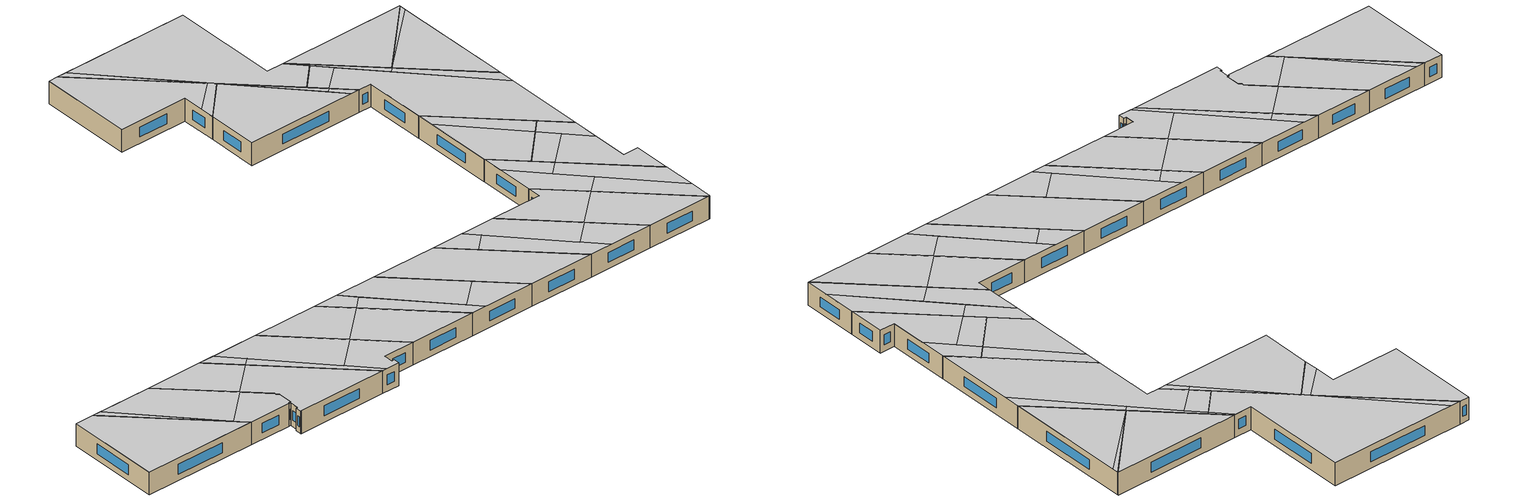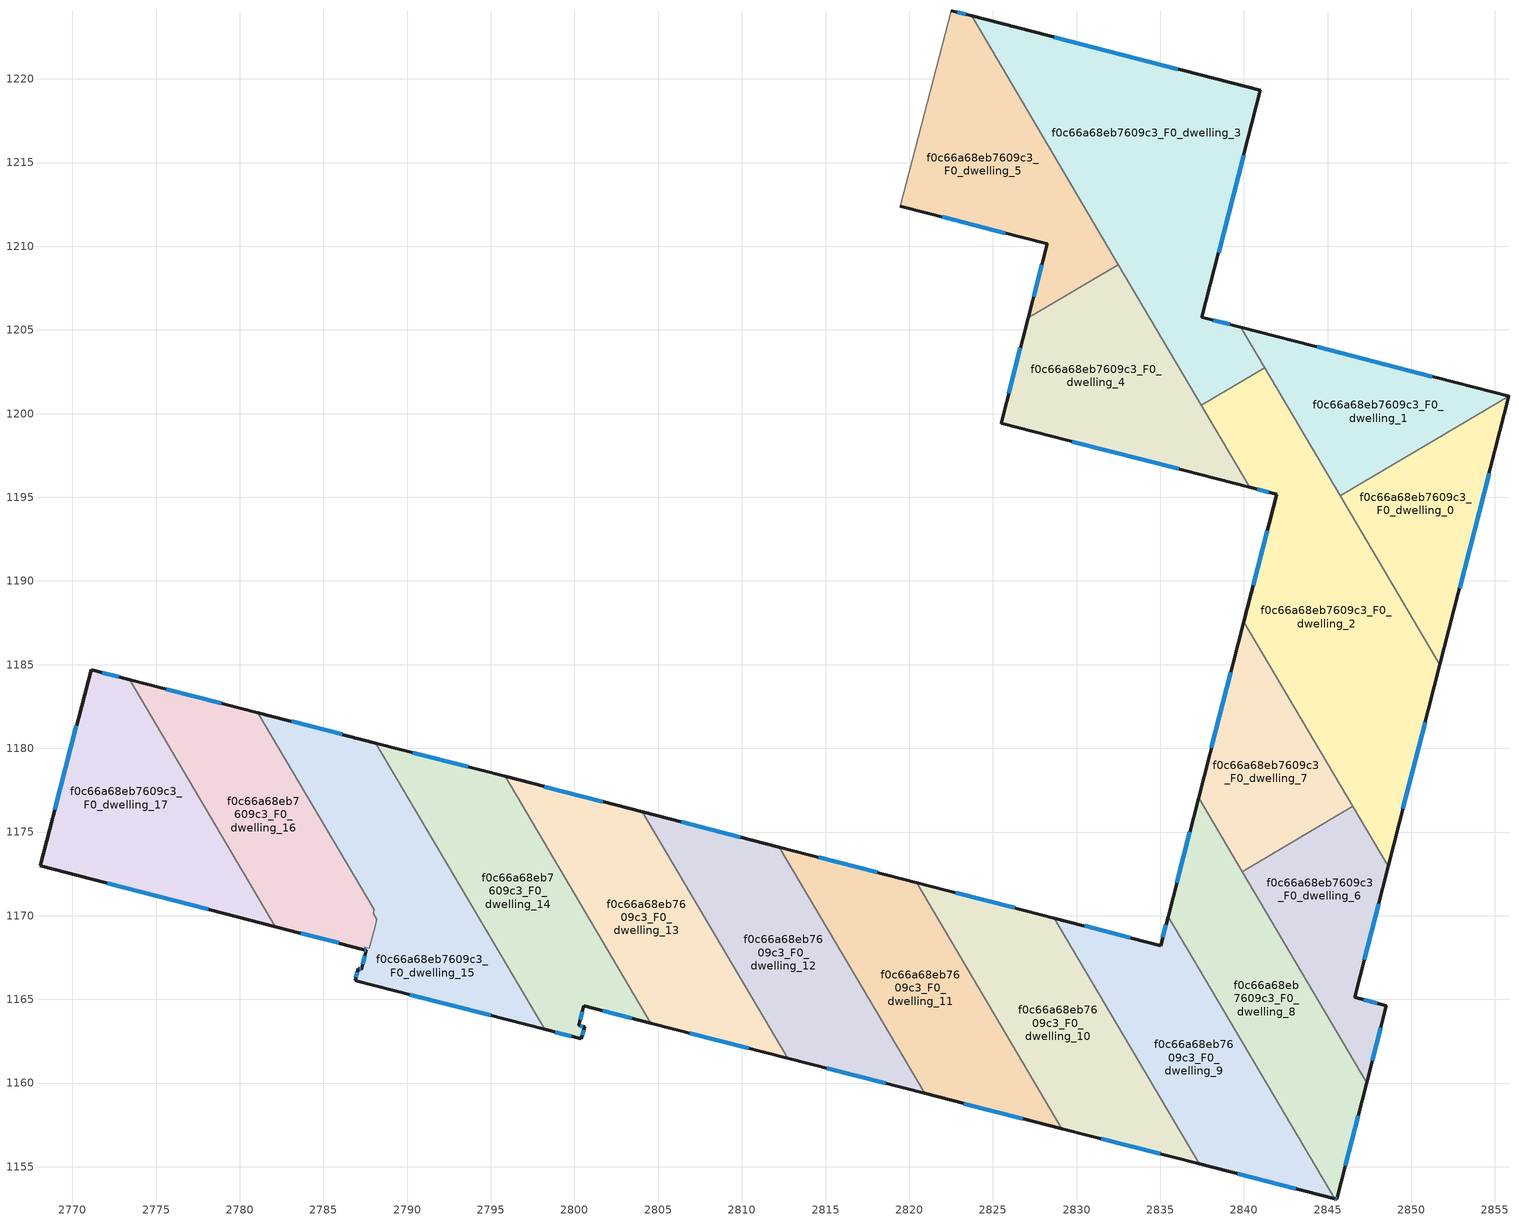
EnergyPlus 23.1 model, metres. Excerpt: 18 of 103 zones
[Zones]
f0c66a68eb7609c3_F0_dwelling_0
 floor ground (EU_floor_Construction): 2855.84,1201.03 2851.72,1184.99 2845.76,1195.08 z0
 wall outside (EU_wall_Construction): 2851.72,1184.99 2855.84,1201.03 z0:3
 wall to f0c66a68eb7609c3_F0_dwelling_1 (EU_wall_Construction): 2855.84,1201.03 2845.76,1195.08 z0:3
 wall to f0c66a68eb7609c3_F0_dwelling_2 (EU_wall_Construction): 2845.76,1195.08 2851.72,1184.99 z0:3
 window (EU_Window_Construction): 2852.89,1189.57 2854.66,1196.45 z0.86:2.14
 ceiling to f0c66a68eb7609c3_F1_dwelling_0 (EU_floor_Construction): 2851.72,1184.99 2855.61,1200.16 2845.79,1195.03 z3
 ceiling to f0c66a68eb7609c3_F1_dwelling_1 (EU_floor_Construction): 2855.61,1200.16 2855.84,1201.03 2845.76,1195.08 2845.79,1195.03 z3
f0c66a68eb7609c3_F0_dwelling_1
 floor ground (EU_floor_Construction): 2855.84,1201.04 2855.84,1201.03 2845.76,1195.08 2839.81,1205.16 z0
 wall outside (EU_wall_Construction): 2855.84,1201.03 2855.84,1201.04 2839.81,1205.16 z0:3
 wall to f0c66a68eb7609c3_F0_dwelling_3 (EU_wall_Construction): 2839.81,1205.16 2841.24,1202.73 z0:3
 wall to f0c66a68eb7609c3_F0_dwelling_2 (EU_wall_Construction): 2841.24,1202.73 2845.76,1195.08 z0:3
 window (EU_Window_Construction): 2851.26,1202.22 2844.39,1203.98 z0.86:2.14
 ceiling adiabatic (EU_roof_Construction): 2855.84,1201.03 2855.84,1201.04 2839.81,1205.16 2845.76,1195.08 z3
f0c66a68eb7609c3_F0_dwelling_10
 floor ground (EU_floor_Construction): 2828.66,1169.86 2837.33,1155.17 2829.13,1157.27 2820.45,1171.98 z0
 wall outside (EU_wall_Construction): 2829.13,1157.27 2837.33,1155.17 / 2828.66,1169.86 2820.45,1171.98 z0:3
 wall to f0c66a68eb7609c3_F0_dwelling_9 (EU_wall_Construction): 2837.33,1155.17 2828.66,1169.86 z0:3
 wall to f0c66a68eb7609c3_F0_dwelling_11 (EU_wall_Construction): 2820.45,1171.98 2829.13,1157.27 z0:3
 window (EU_Window_Construction): 2831.47,1156.67 2834.99,1155.77 / 2826.31,1170.46 2822.79,1171.37 z0.86:2.14
 ceiling to f0c66a68eb7609c3_F1_dwelling_9 (EU_floor_Construction): 2833.69,1161.34 2828.66,1169.86 2824.41,1170.96 2830.34,1159.59 z3
 ceiling to f0c66a68eb7609c3_F1_dwelling_10 (EU_floor_Construction): 2831.92,1156.56 2825.39,1169.07 2822.92,1167.78 2829.13,1157.27 z3
 ceiling adiabatic (EU_roof_Construction): 2828.66,1169.86 2820.45,1171.98 2822.92,1167.78 2825.39,1169.07 2824.41,1170.96 z3
 ceiling to f0c66a68eb7609c3_F1_dwelling_8 (EU_floor_Construction): 2837.33,1155.17 2833.69,1161.34 2830.34,1159.59 2831.92,1156.56 z3
f0c66a68eb7609c3_F0_dwelling_11
 floor ground (EU_floor_Construction): 2820.45,1171.98 2829.13,1157.27 2820.93,1159.38 2812.24,1174.09 z0
 wall outside (EU_wall_Construction): 2820.93,1159.38 2829.13,1157.27 / 2820.45,1171.98 2812.24,1174.09 z0:3
 wall to f0c66a68eb7609c3_F0_dwelling_12 (EU_wall_Construction): 2812.24,1174.09 2820.93,1159.38 z0:3
 window (EU_Window_Construction): 2823.27,1158.78 2826.78,1157.88 / 2818.1,1172.58 2814.59,1173.49 z0.86:2.14
 ceiling adiabatic (EU_roof_Construction): 2829.13,1157.27 2820.45,1171.98 2812.24,1174.09 2820.93,1159.38 z3
f0c66a68eb7609c3_F0_dwelling_12
 floor ground (EU_floor_Construction): 2812.24,1174.09 2820.93,1159.38 2812.74,1161.48 2804.04,1176.21 z0
 wall outside (EU_wall_Construction): 2812.74,1161.48 2820.93,1159.38 / 2812.24,1174.09 2804.04,1176.21 z0:3
 wall to f0c66a68eb7609c3_F0_dwelling_13 (EU_wall_Construction): 2804.04,1176.21 2812.74,1161.48 z0:3
 window (EU_Window_Construction): 2815.08,1160.88 2818.59,1159.98 / 2809.9,1174.7 2806.39,1175.6 z0.86:2.14
 ceiling to f0c66a68eb7609c3_F1_dwelling_11 (EU_floor_Construction): 2817.6,1165.01 2812.24,1174.09 2807.04,1175.43 2813.58,1162.91 z3
 ceiling to f0c66a68eb7609c3_F1_dwelling_10 (EU_floor_Construction): 2820.93,1159.38 2817.6,1165.01 2813.58,1162.91 2814.56,1161.01 z3
 ceiling to f0c66a68eb7609c3_F1_dwelling_12 (EU_floor_Construction): 2814.56,1161.01 2808.17,1173.27 2806.34,1172.31 2812.74,1161.48 z3
 ceiling to f0c66a68eb7609c3_F1_dwelling_13 (EU_floor_Construction): 2808.17,1173.27 2807.04,1175.43 2804.04,1176.21 2806.34,1172.31 z3
f0c66a68eb7609c3_F0_dwelling_13
 floor ground (EU_floor_Construction): 2804.04,1176.21 2812.74,1161.48 2804.55,1163.58 2795.85,1178.32 z0
 wall outside (EU_wall_Construction): 2804.55,1163.58 2812.74,1161.48 / 2804.04,1176.21 2795.85,1178.32 z0:3
 wall to f0c66a68eb7609c3_F0_dwelling_14 (EU_wall_Construction): 2795.85,1178.32 2804.55,1163.58 z0:3
 window (EU_Window_Construction): 2806.89,1162.98 2810.4,1162.08 / 2801.7,1176.81 2798.19,1177.71 z0.86:2.14
 ceiling to f0c66a68eb7609c3_F1_dwelling_12 (EU_floor_Construction): 2812.74,1161.48 2806.34,1172.31 2801.03,1169.54 2804.55,1163.58 z3
 ceiling to f0c66a68eb7609c3_F1_dwelling_13 (EU_floor_Construction): 2806.34,1172.31 2804.04,1176.21 2795.85,1178.32 2801.03,1169.54 z3
f0c66a68eb7609c3_F0_dwelling_14
 floor ground (EU_floor_Construction): 2795.85,1178.32 2804.55,1163.58 2800.56,1164.61 2800.26,1163.44 2800.6,1163.35 2800.42,1162.64 2798.23,1163.21 2788.13,1180.31 z0
 wall outside (EU_wall_Construction): 2798.23,1163.21 2800.42,1162.64 2800.6,1163.35 2800.26,1163.44 2800.56,1164.61 2804.55,1163.58 / 2795.85,1178.32 2788.13,1180.31 z0:3
 wall to f0c66a68eb7609c3_F0_dwelling_15 (EU_wall_Construction): 2788.13,1180.31 2798.23,1163.21 z0:3
 window (EU_Window_Construction): 2800.47,1162.84 2800.55,1163.15 / 2798.85,1163.04 2799.79,1162.8 / 2793.65,1178.89 2790.34,1179.74 / 2801.7,1164.31 2803.41,1163.87 / 2800.35,1163.77 2800.47,1164.27 / 2800.51,1163.38 2800.36,1163.41 z0.86:2.14
 ceiling to f0c66a68eb7609c3_F1_dwelling_13 (EU_floor_Construction): 2801.03,1169.54 2795.85,1178.32 2790.05,1179.81 2796.62,1167.24 z3
 ceiling to f0c66a68eb7609c3_F1_dwelling_14 (EU_floor_Construction): 2798.8,1163.06 2791.76,1176.55 2790.68,1175.99 2798.23,1163.21 z3
 ceiling to f0c66a68eb7609c3_F1_dwelling_15 (EU_floor_Construction): 2791.76,1176.55 2790.05,1179.81 2788.13,1180.31 2790.68,1175.99 z3
 ceiling to f0c66a68eb7609c3_F1_dwelling_12 (EU_floor_Construction): 2804.55,1163.58 2801.03,1169.54 2796.62,1167.24 2798.8,1163.06 2800.42,1162.64 2800.6,1163.35 2800.26,1163.44 2800.56,1164.61 z3
f0c66a68eb7609c3_F0_dwelling_15
 floor ground (EU_floor_Construction): 2788.13,1180.31 2798.23,1163.21 2786.94,1166.12 2786.89,1166.13 2787.07,1166.83 2787.12,1166.82 2787.27,1166.78 2787.56,1167.94 2787.42,1167.98 2787.46,1168.12 2787.74,1168.05 2788.19,1169.78 2787.98,1170.15 2788.03,1170.35 2781.08,1182.13 z0
 wall outside (EU_wall_Construction): 2788.13,1180.31 2781.08,1182.13 / 2787.42,1167.98 2787.56,1167.94 2787.27,1166.78 2787.12,1166.82 2787.07,1166.83 2786.89,1166.13 2786.94,1166.12 2798.23,1163.21 z0:3
 wall to f0c66a68eb7609c3_F0_dwelling_16 (EU_wall_Construction): 2781.08,1182.13 2788.03,1170.35 2787.98,1170.15 2788.19,1169.78 2788.08,1169.37 / 2788.09,1169.37 2787.74,1168.05 2787.46,1168.12 2787.42,1167.98 z0:3
 window (EU_Window_Construction): 2786.12,1180.83 2783.09,1181.61 / 2790.17,1165.28 2795,1164.04 / 2787.02,1166.63 2786.94,1166.33 / 2787.22,1166.79 2787.16,1166.81 / 2787.48,1167.61 2787.35,1167.11 / 2787.46,1167.97 2787.52,1167.95 z0.86:2.14
 ceiling to f0c66a68eb7609c3_F1_dwelling_14 (EU_floor_Construction): 2798.23,1163.21 2790.68,1175.99 2786.11,1173.6 2788.03,1170.35 2787.98,1170.15 2788.19,1169.78 2787.74,1168.05 2787.46,1168.12 2787.42,1167.98 2787.56,1167.94 2787.27,1166.78 2787.12,1166.82 2787.07,1166.83 2786.89,1166.13 2786.94,1166.12 z3
 ceiling to f0c66a68eb7609c3_F1_dwelling_15 (EU_floor_Construction): 2790.68,1175.99 2788.13,1180.31 2781.08,1182.13 2786.11,1173.6 z3
f0c66a68eb7609c3_F0_dwelling_16
 floor ground (EU_floor_Construction): 2781.08,1182.13 2788.03,1170.35 2787.98,1170.15 2788.19,1169.78 2788.08,1169.37 2787.74,1168.05 2787.46,1168.12 2787.42,1167.98 2782.13,1169.35 2773.41,1184.1 z0
 wall outside (EU_wall_Construction): 2781.08,1182.13 2773.41,1184.1 / 2782.13,1169.35 2787.42,1167.98 z0:3
 wall to f0c66a68eb7609c3_F0_dwelling_17 (EU_wall_Construction): 2773.41,1184.1 2782.13,1169.35 z0:3
 window (EU_Window_Construction): 2778.89,1182.69 2775.6,1183.54 / 2783.64,1168.96 2785.91,1168.37 z0.86:2.14
 ceiling to f0c66a68eb7609c3_F1_dwelling_15 (EU_floor_Construction): 2786.11,1173.6 2781.08,1182.13 2774.48,1183.83 2781.16,1171.02 z3
 ceiling to f0c66a68eb7609c3_F1_dwelling_14 (EU_floor_Construction): 2787.74,1168.05 2788.08,1169.37 2788.19,1169.76 2788.19,1169.78 2788.08,1169.96 2787.98,1170.15 2788.03,1170.35 2786.11,1173.6 2781.16,1171.02 2781.35,1170.66 2782.13,1169.35 2787.42,1167.98 2787.46,1168.12 z3
 ceiling to f0c66a68eb7609c3_F1_dwelling_16 (EU_floor_Construction): 2781.35,1170.66 2774.48,1183.83 2773.41,1184.1 z3
f0c66a68eb7609c3_F0_dwelling_17
 floor ground (EU_floor_Construction): 2773.41,1184.1 2782.13,1169.35 2768.06,1172.97 2771.12,1184.7 z0
 wall outside (EU_wall_Construction): 2773.41,1184.1 2771.12,1184.7 2768.06,1172.97 2782.13,1169.35 z0:3
 window (EU_Window_Construction): 2772.08,1171.94 2778.11,1170.38 / 2770.24,1181.35 2768.94,1176.32 / 2772.76,1184.27 2771.77,1184.53 z0.86:2.14
 ceiling to f0c66a68eb7609c3_F1_dwelling_16 (EU_floor_Construction): 2782.02,1169.37 2781.35,1170.66 2773.41,1184.1 2771.12,1184.7 2768.06,1172.97 z3
 ceiling to f0c66a68eb7609c3_F1_dwelling_14 (EU_floor_Construction): 2782.13,1169.35 2781.35,1170.66 2782.02,1169.37 z3
f0c66a68eb7609c3_F0_dwelling_2
 floor ground (EU_floor_Construction): 2841.24,1202.73 2851.72,1184.99 2848.62,1172.94 2839.99,1187.56 2841.95,1195.19 2840.36,1195.6 2837.46,1200.5 z0
 wall outside (EU_wall_Construction): 2840.36,1195.6 2841.95,1195.19 2839.99,1187.56 / 2848.62,1172.94 2851.72,1184.99 z0:3
 wall to f0c66a68eb7609c3_F0_dwelling_3 (EU_wall_Construction): 2841.24,1202.73 2837.46,1200.5 z0:3
 wall to f0c66a68eb7609c3_F0_dwelling_7 (EU_wall_Construction): 2839.99,1187.56 2846.5,1176.52 z0:3
 wall to f0c66a68eb7609c3_F0_dwelling_4 (EU_wall_Construction): 2837.46,1200.5 2840.36,1195.6 z0:3
 wall to f0c66a68eb7609c3_F0_dwelling_6 (EU_wall_Construction): 2846.5,1176.53 2848.62,1172.94 z0:3
 window (EU_Window_Construction): 2841.39,1193.01 2840.55,1189.74 / 2840.81,1195.48 2841.49,1195.31 / 2849.5,1176.38 2850.83,1181.55 z0.86:2.14
 ceiling to f0c66a68eb7609c3_F1_dwelling_2 (EU_floor_Construction): 2848.62,1172.94 2851.2,1182.99 2842.21,1200.23 2838.7,1198.4 2840.36,1195.6 2841.95,1195.19 2839.99,1187.56 z3
 ceiling to f0c66a68eb7609c3_F1_dwelling_0 (EU_floor_Construction): 2851.2,1182.99 2851.72,1184.99 2845.79,1195.03 2845.1,1194.67 z3
 ceiling to f0c66a68eb7609c3_F1_dwelling_3 (EU_floor_Construction): 2842.21,1200.23 2840.98,1202.58 2837.46,1200.5 2838.7,1198.4 z3
 ceiling to f0c66a68eb7609c3_F1_dwelling_1 (EU_floor_Construction): 2845.79,1195.03 2841.24,1202.73 2840.98,1202.58 2845.1,1194.67 z3
f0c66a68eb7609c3_F0_dwelling_3
 floor ground (EU_floor_Construction): 2840.99,1219.31 2837.5,1205.75 2839.81,1205.16 2841.24,1202.73 2837.46,1200.5 2823.73,1223.76 z0
 wall outside (EU_wall_Construction): 2839.81,1205.16 2837.5,1205.75 2840.99,1219.31 2823.73,1223.76 z0:3
 wall to f0c66a68eb7609c3_F0_dwelling_5 (EU_wall_Construction): 2823.73,1223.76 2832.5,1208.91 z0:3
 wall to f0c66a68eb7609c3_F0_dwelling_4 (EU_wall_Construction): 2832.5,1208.91 2837.46,1200.5 z0:3
 window (EU_Window_Construction): 2836.06,1220.58 2828.66,1222.49 / 2838.49,1209.62 2839.99,1215.43 / 2839.15,1205.33 2838.16,1205.58 z0.86:2.14
 ceiling to f0c66a68eb7609c3_F1_dwelling_3 (EU_floor_Construction): 2840.98,1202.58 2839.6,1205.21 2837.5,1205.75 2840.99,1219.31 2824.89,1223.46 2832.32,1209.21 2837.46,1200.5 z3
 ceiling to f0c66a68eb7609c3_F1_dwelling_5 (EU_floor_Construction): 2832,1209.82 2824.89,1223.46 2823.73,1223.76 2831.97,1209.81 z3
 ceiling adiabatic (EU_roof_Construction): 2832.32,1209.21 2832,1209.82 2831.97,1209.81 z3
 ceiling to f0c66a68eb7609c3_F1_dwelling_1 (EU_floor_Construction): 2841.24,1202.73 2839.81,1205.16 2839.6,1205.21 2840.98,1202.58 z3
f0c66a68eb7609c3_F0_dwelling_4
 floor ground (EU_floor_Construction): 2832.5,1208.91 2840.36,1195.6 2825.49,1199.42 2827.11,1205.73 z0
 wall outside (EU_wall_Construction): 2827.11,1205.73 2825.49,1199.42 2840.36,1195.6 z0:3
 wall to f0c66a68eb7609c3_F0_dwelling_5 (EU_wall_Construction): 2832.5,1208.91 2827.11,1205.73 z0:3
 window (EU_Window_Construction): 2826.64,1203.92 2825.95,1201.22 / 2829.73,1198.33 2836.11,1196.69 z0.86:2.14
 ceiling adiabatic (EU_roof_Construction): 2839.28,1195.88 2832.48,1208.9 2827.11,1205.73 2825.49,1199.42 z3
 ceiling to f0c66a68eb7609c3_F1_dwelling_2 (EU_floor_Construction): 2840.36,1195.6 2838.7,1198.4 2838.12,1198.1 2839.28,1195.88 z3
 ceiling to f0c66a68eb7609c3_F1_dwelling_3 (EU_floor_Construction): 2838.7,1198.4 2832.5,1208.91 2832.48,1208.9 2838.12,1198.1 z3
f0c66a68eb7609c3_F0_dwelling_5
 floor ground (EU_floor_Construction): 2823.73,1223.76 2832.5,1208.91 2827.11,1205.73 2828.24,1210.14 2819.48,1212.4 2822.53,1224.07 z0
 wall outside (EU_wall_Construction): 2819.48,1212.4 2828.24,1210.14 2827.11,1205.73 / 2823.73,1223.76 2822.53,1224.07 z0:3
 wall adiabatic (EU_wall_Construction): 2822.53,1224.07 2819.48,1212.4 z0:3
 window (EU_Window_Construction): 2827.92,1208.88 2827.43,1206.99 / 2821.98,1211.76 2825.74,1210.79 / 2823.39,1223.85 2822.87,1223.98 z0.86:2.14
 ceiling to f0c66a68eb7609c3_F1_dwelling_5 (EU_floor_Construction): 2831.97,1209.81 2823.73,1223.76 2822.53,1224.07 2819.48,1212.4 2828.24,1210.14 2827.56,1207.51 z3
 ceiling adiabatic (EU_roof_Construction): 2832.48,1208.9 2832.33,1209.2 2831.97,1209.81 2827.56,1207.51 2827.11,1205.73 z3
f0c66a68eb7609c3_F0_dwelling_6
 floor ground (EU_floor_Construction): 2846.5,1176.53 2848.62,1172.94 2846.61,1165.12 2848.51,1164.62 2847.34,1160.02 2839.9,1172.62 z0
 wall outside (EU_wall_Construction): 2847.34,1160.02 2848.51,1164.62 2846.61,1165.12 2848.62,1172.94 z0:3
 wall to f0c66a68eb7609c3_F0_dwelling_7 (EU_wall_Construction): 2846.5,1176.53 2839.9,1172.62 z0:3
 wall to f0c66a68eb7609c3_F0_dwelling_8 (EU_wall_Construction): 2839.9,1172.62 2847.34,1160.02 z0:3
 window (EU_Window_Construction): 2847.97,1164.76 2847.15,1164.98 / 2847.67,1161.34 2848.18,1163.31 / 2847.18,1167.36 2848.05,1170.71 z0.86:2.14
 ceiling to f0c66a68eb7609c3_F1_dwelling_6 (EU_floor_Construction): 2847.34,1160.02 2848.51,1164.62 2846.61,1165.12 2847.77,1169.63 2846.06,1172.91 2841.22,1170.38 z3
 ceiling to f0c66a68eb7609c3_F1_dwelling_7 (EU_floor_Construction): 2846.06,1172.91 2844.72,1175.47 2839.9,1172.62 2841.22,1170.38 z3
 ceiling to f0c66a68eb7609c3_F1_dwelling_2 (EU_floor_Construction): 2847.77,1169.63 2848.62,1172.94 2846.5,1176.52 2844.72,1175.47 z3
f0c66a68eb7609c3_F0_dwelling_7
 floor ground (EU_floor_Construction): 2839.99,1187.56 2846.5,1176.53 2839.9,1172.62 2837.29,1177.04 z0
 wall outside (EU_wall_Construction): 2839.99,1187.56 2837.29,1177.04 z0:3
 wall to f0c66a68eb7609c3_F0_dwelling_8 (EU_wall_Construction): 2837.29,1177.04 2839.9,1172.62 z0:3
 window (EU_Window_Construction): 2839.22,1184.55 2838.06,1180.04 z0.86:2.14
 ceiling to f0c66a68eb7609c3_F1_dwelling_7 (EU_floor_Construction): 2844.72,1175.47 2839.47,1185.53 2837.29,1177.04 2839.9,1172.62 z3
 ceiling to f0c66a68eb7609c3_F1_dwelling_2 (EU_floor_Construction): 2846.5,1176.52 2839.99,1187.56 2839.47,1185.53 2844.72,1175.47 z3
f0c66a68eb7609c3_F0_dwelling_8
 floor ground (EU_floor_Construction): 2837.29,1177.04 2847.34,1160.02 2845.55,1153.06 2845.41,1153.09 2835.47,1169.94 z0
 wall outside (EU_wall_Construction): 2837.29,1177.04 2835.47,1169.94 / 2845.41,1153.09 2845.55,1153.06 2847.34,1160.02 z0:3
 wall to f0c66a68eb7609c3_F0_dwelling_9 (EU_wall_Construction): 2835.47,1169.94 2845.41,1153.09 z0:3
 window (EU_Window_Construction): 2836.77,1175.01 2835.99,1171.97 / 2846.06,1155.05 2846.83,1158.03 / 2845.45,1153.08 2845.52,1153.07 z0.86:2.14
 ceiling to f0c66a68eb7609c3_F1_dwelling_8 (EU_floor_Construction): 2845.55,1153.06 2846.29,1155.93 2841.37,1165.35 2838.93,1164.08 2845.41,1153.09 z3
 ceiling to f0c66a68eb7609c3_F1_dwelling_6 (EU_floor_Construction): 2846.29,1155.93 2847.34,1160.02 2841.22,1170.38 2839.28,1169.37 z3
 ceiling to f0c66a68eb7609c3_F1_dwelling_7 (EU_floor_Construction): 2841.22,1170.38 2837.29,1177.04 2836.63,1174.45 2839.28,1169.37 z3
 ceiling to f0c66a68eb7609c3_F1_dwelling_9 (EU_floor_Construction): 2841.37,1165.35 2836.63,1174.45 2835.47,1169.94 2838.93,1164.08 z3
f0c66a68eb7609c3_F0_dwelling_9
 floor ground (EU_floor_Construction): 2835.47,1169.94 2845.41,1153.09 2837.33,1155.17 2828.66,1169.86 2835.03,1168.22 z0
 wall outside (EU_wall_Construction): 2835.47,1169.94 2835.03,1168.22 2828.66,1169.86 / 2837.33,1155.17 2845.41,1153.09 z0:3
 window (EU_Window_Construction): 2835.34,1169.45 2835.15,1168.71 / 2839.64,1154.58 2843.11,1153.69 / 2833.21,1168.69 2830.48,1169.39 z0.86:2.14
 ceiling to f0c66a68eb7609c3_F1_dwelling_8 (EU_floor_Construction): 2845.41,1153.09 2838.93,1164.08 2833.69,1161.34 2837.33,1155.17 z3
 ceiling to f0c66a68eb7609c3_F1_dwelling_9 (EU_floor_Construction): 2838.93,1164.08 2835.47,1169.94 2835.03,1168.22 2828.66,1169.86 2833.69,1161.34 z3
[Building]
EU S2 Campaign: North Axis=0; Terrain=City; Solar Distribution=FullExterior
[Site:Location]
Helsinki-Vantaa.AP: Latitude=60.317; Longitude=24.963; Time Zone=2; Elevation=54.6
[SizingPeriod:WeatherFileDays]
AnnualSizingPeriod: Begin Month=1; Begin Day of Month=1; End Month=12; End Day of Month=31; Day of Week for Start Day=Monday; Use Weather File Daylight Saving Period=No; Use Weather File Rain and Snow Indicators=No
[MATERIAL]
EU_InternalMass_Material: Roughness=MediumRough; Thickness=0.1; Conductivity=1; Density=1800; Specific Heat=900; Thermal Absorptance=0.9; Solar Absorptance=0.7; Visible Absorptance=0.7
[MATERIAL:NOMASS] Roughness=MediumRough; Thermal Absorptance=0.9; Solar Absorptance=0.7; Visible Absorptance=0.7
Name | Thermal Resistance
EU_wall_NoMass | 5.91765
EU_roof_NoMass | 11.1778
EU_floor_NoMass | 6.2875
[WINDOWMATERIAL:SIMPLEGLAZINGSYSTEM]
EU_Window_SimpleGlazing: UFactor=0.994035; Solar Heat Gain Coefficient=0.7; Visible Transmittance=0.7
[CONSTRUCTION]
EU_wall_Construction: EU_wall_NoMass
EU_roof_Construction: EU_roof_NoMass
EU_floor_Construction: EU_floor_NoMass
EU_Window_Construction: EU_Window_SimpleGlazing
EU_InternalMass_Construction: EU_InternalMass_Material
[ZONE] Type=1; Multiplier=1; Ceiling Height=autocalculate; Floor Area=autocalculate; Part of Total Floor Area=Yes
Name | Volume
f0c66a68eb7609c3_F0_dwelling_0 | 205.737
f0c66a68eb7609c3_F0_dwelling_1 | 205.734
f0c66a68eb7609c3_F0_dwelling_10 | 306.921
f0c66a68eb7609c3_F0_dwelling_11 | 306.917
f0c66a68eb7609c3_F0_dwelling_12 | 306.911
f0c66a68eb7609c3_F0_dwelling_13 | 306.923
f0c66a68eb7609c3_F0_dwelling_14; f0c66a68eb7609c3_F0_dwelling_8 | 306.927
f0c66a68eb7609c3_F0_dwelling_15 | 333.437
f0c66a68eb7609c3_F0_dwelling_16 | 280.348
f0c66a68eb7609c3_F0_dwelling_17 | 306.932
f0c66a68eb7609c3_F0_dwelling_2 | 520.288
f0c66a68eb7609c3_F0_dwelling_3 | 520.227
f0c66a68eb7609c3_F0_dwelling_4 | 295.232
f0c66a68eb7609c3_F0_dwelling_5 | 295.241
f0c66a68eb7609c3_F0_dwelling_6 | 206.444
f0c66a68eb7609c3_F0_dwelling_7 | 206.451
f0c66a68eb7609c3_F0_dwelling_9 | 306.916
[INTERNALMASS] Construction=EU_InternalMass_Construction
Name | Zone or ZoneList | Surface Area
f0c66a68eb7609c3_F0_dwelling_0_EU_InternalMass | f0c66a68eb7609c3_F0_dwelling_0 | 68.5795
f0c66a68eb7609c3_F0_dwelling_1_EU_InternalMass | f0c66a68eb7609c3_F0_dwelling_1 | 68.578
f0c66a68eb7609c3_F0_dwelling_2_EU_InternalMass | f0c66a68eb7609c3_F0_dwelling_2 | 173.424
f0c66a68eb7609c3_F0_dwelling_3_EU_InternalMass | f0c66a68eb7609c3_F0_dwelling_3 | 173.413
f0c66a68eb7609c3_F0_dwelling_4_EU_InternalMass | f0c66a68eb7609c3_F0_dwelling_4 | 98.4065
f0c66a68eb7609c3_F0_dwelling_5_EU_InternalMass | f0c66a68eb7609c3_F0_dwelling_5 | 98.4163
f0c66a68eb7609c3_F0_dwelling_6_EU_InternalMass | f0c66a68eb7609c3_F0_dwelling_6 | 68.8142
f0c66a68eb7609c3_F0_dwelling_7_EU_InternalMass | f0c66a68eb7609c3_F0_dwelling_7 | 68.8131
f0c66a68eb7609c3_F0_dwelling_8_EU_InternalMass | f0c66a68eb7609c3_F0_dwelling_8 | 102.309
f0c66a68eb7609c3_F0_dwelling_9_EU_InternalMass | f0c66a68eb7609c3_F0_dwelling_9 | 102.306
f0c66a68eb7609c3_F0_dwelling_10_EU_InternalMass | f0c66a68eb7609c3_F0_dwelling_10 | 102.307
f0c66a68eb7609c3_F0_dwelling_11_EU_InternalMass | f0c66a68eb7609c3_F0_dwelling_11 | 102.306
f0c66a68eb7609c3_F0_dwelling_12_EU_InternalMass | f0c66a68eb7609c3_F0_dwelling_12 | 102.304
f0c66a68eb7609c3_F0_dwelling_13_EU_InternalMass | f0c66a68eb7609c3_F0_dwelling_13 | 102.308
f0c66a68eb7609c3_F0_dwelling_14_EU_InternalMass | f0c66a68eb7609c3_F0_dwelling_14 | 102.309
f0c66a68eb7609c3_F0_dwelling_15_EU_InternalMass | f0c66a68eb7609c3_F0_dwelling_15 | 111.149
f0c66a68eb7609c3_F0_dwelling_16_EU_InternalMass | f0c66a68eb7609c3_F0_dwelling_16 | 93.451
f0c66a68eb7609c3_F0_dwelling_17_EU_InternalMass | f0c66a68eb7609c3_F0_dwelling_17 | 102.311
[OTHEREQUIPMENT] Fuel Type=Electricity; Design Level Calculation Method=Watts/Area; Power per Zone Floor Area=1; Fraction Latent=0; Fraction Radiant=0; Fraction Lost=0; Carbon Dioxide Generation Rate=0; EndUse Subcategory=EU_Step8_InternalGains
Name | Zone or ZoneList or Space or SpaceList | Schedule
EU_Step8_InternalGain_f0c66a68eb7609c3_F0_dwelling_0_f000 | f0c66a68eb7609c3_F0_dwelling_0 | EU_Step8_GainSchedule_f0c66a68eb7609c3_F0_dwelling_0_f000
EU_Step8_InternalGain_f0c66a68eb7609c3_F0_dwelling_1_f000 | f0c66a68eb7609c3_F0_dwelling_1 | EU_Step8_GainSchedule_f0c66a68eb7609c3_F0_dwelling_1_f000
EU_Step8_InternalGain_f0c66a68eb7609c3_F0_dwelling_2_f000 | f0c66a68eb7609c3_F0_dwelling_2 | EU_Step8_GainSchedule_f0c66a68eb7609c3_F0_dwelling_2_f000
EU_Step8_InternalGain_f0c66a68eb7609c3_F0_dwelling_3_f000 | f0c66a68eb7609c3_F0_dwelling_3 | EU_Step8_GainSchedule_f0c66a68eb7609c3_F0_dwelling_3_f000
EU_Step8_InternalGain_f0c66a68eb7609c3_F0_dwelling_4_f000 | f0c66a68eb7609c3_F0_dwelling_4 | EU_Step8_GainSchedule_f0c66a68eb7609c3_F0_dwelling_4_f000
EU_Step8_InternalGain_f0c66a68eb7609c3_F0_dwelling_5_f000 | f0c66a68eb7609c3_F0_dwelling_5 | EU_Step8_GainSchedule_f0c66a68eb7609c3_F0_dwelling_5_f000
EU_Step8_InternalGain_f0c66a68eb7609c3_F0_dwelling_6_f000 | f0c66a68eb7609c3_F0_dwelling_6 | EU_Step8_GainSchedule_f0c66a68eb7609c3_F0_dwelling_6_f000
EU_Step8_InternalGain_f0c66a68eb7609c3_F0_dwelling_7_f000 | f0c66a68eb7609c3_F0_dwelling_7 | EU_Step8_GainSchedule_f0c66a68eb7609c3_F0_dwelling_7_f000
EU_Step8_InternalGain_f0c66a68eb7609c3_F0_dwelling_8_f000 | f0c66a68eb7609c3_F0_dwelling_8 | EU_Step8_GainSchedule_f0c66a68eb7609c3_F0_dwelling_8_f000
EU_Step8_InternalGain_f0c66a68eb7609c3_F0_dwelling_9_f000 | f0c66a68eb7609c3_F0_dwelling_9 | EU_Step8_GainSchedule_f0c66a68eb7609c3_F0_dwelling_9_f000
EU_Step8_InternalGain_f0c66a68eb7609c3_F0_dwelling_10_f000 | f0c66a68eb7609c3_F0_dwelling_10 | EU_Step8_GainSchedule_f0c66a68eb7609c3_F0_dwelling_10_f000
EU_Step8_InternalGain_f0c66a68eb7609c3_F0_dwelling_11_f000 | f0c66a68eb7609c3_F0_dwelling_11 | EU_Step8_GainSchedule_f0c66a68eb7609c3_F0_dwelling_11_f000
EU_Step8_InternalGain_f0c66a68eb7609c3_F0_dwelling_12_f000 | f0c66a68eb7609c3_F0_dwelling_12 | EU_Step8_GainSchedule_f0c66a68eb7609c3_F0_dwelling_12_f000
EU_Step8_InternalGain_f0c66a68eb7609c3_F0_dwelling_13_f000 | f0c66a68eb7609c3_F0_dwelling_13 | EU_Step8_GainSchedule_f0c66a68eb7609c3_F0_dwelling_13_f000
EU_Step8_InternalGain_f0c66a68eb7609c3_F0_dwelling_14_f000 | f0c66a68eb7609c3_F0_dwelling_14 | EU_Step8_GainSchedule_f0c66a68eb7609c3_F0_dwelling_14_f000
EU_Step8_InternalGain_f0c66a68eb7609c3_F0_dwelling_15_f000 | f0c66a68eb7609c3_F0_dwelling_15 | EU_Step8_GainSchedule_f0c66a68eb7609c3_F0_dwelling_15_f000
EU_Step8_InternalGain_f0c66a68eb7609c3_F0_dwelling_16_f000 | f0c66a68eb7609c3_F0_dwelling_16 | EU_Step8_GainSchedule_f0c66a68eb7609c3_F0_dwelling_16_f000
EU_Step8_InternalGain_f0c66a68eb7609c3_F0_dwelling_17_f000 | f0c66a68eb7609c3_F0_dwelling_17 | EU_Step8_GainSchedule_f0c66a68eb7609c3_F0_dwelling_17_f000
[ZONEVENTILATION:DESIGNFLOWRATE] Schedule=EU_AlwaysOn; Design Flow Rate Calculation Method=AirChanges/Hour; Air Changes per Hour=0.596421; Ventilation Type=Natural; Fan Pressure Rise=0; Fan Total Efficiency=1; Constant Term Coefficient=1; Temperature Term Coefficient=0; Velocity Term Coefficient=0; Velocity Squared Term Coefficient=0; Minimum Indoor Temperature=-100; Maximum Indoor Temperature=100; Delta Temperature=-100; Minimum Outdoor Temperature=-100; Maximum Outdoor Temperature=100; Maximum Wind Speed=40
Name | Zone or ZoneList or Space or SpaceList
EU_ConstantAir_f0c66a68eb7609c3_F0_dwelling_0 | f0c66a68eb7609c3_F0_dwelling_0
EU_ConstantAir_f0c66a68eb7609c3_F0_dwelling_1 | f0c66a68eb7609c3_F0_dwelling_1
EU_ConstantAir_f0c66a68eb7609c3_F0_dwelling_2 | f0c66a68eb7609c3_F0_dwelling_2
EU_ConstantAir_f0c66a68eb7609c3_F0_dwelling_3 | f0c66a68eb7609c3_F0_dwelling_3
EU_ConstantAir_f0c66a68eb7609c3_F0_dwelling_4 | f0c66a68eb7609c3_F0_dwelling_4
EU_ConstantAir_f0c66a68eb7609c3_F0_dwelling_5 | f0c66a68eb7609c3_F0_dwelling_5
EU_ConstantAir_f0c66a68eb7609c3_F0_dwelling_6 | f0c66a68eb7609c3_F0_dwelling_6
EU_ConstantAir_f0c66a68eb7609c3_F0_dwelling_7 | f0c66a68eb7609c3_F0_dwelling_7
EU_ConstantAir_f0c66a68eb7609c3_F0_dwelling_8 | f0c66a68eb7609c3_F0_dwelling_8
EU_ConstantAir_f0c66a68eb7609c3_F0_dwelling_9 | f0c66a68eb7609c3_F0_dwelling_9
EU_ConstantAir_f0c66a68eb7609c3_F0_dwelling_10 | f0c66a68eb7609c3_F0_dwelling_10
EU_ConstantAir_f0c66a68eb7609c3_F0_dwelling_11 | f0c66a68eb7609c3_F0_dwelling_11
EU_ConstantAir_f0c66a68eb7609c3_F0_dwelling_12 | f0c66a68eb7609c3_F0_dwelling_12
EU_ConstantAir_f0c66a68eb7609c3_F0_dwelling_13 | f0c66a68eb7609c3_F0_dwelling_13
EU_ConstantAir_f0c66a68eb7609c3_F0_dwelling_14 | f0c66a68eb7609c3_F0_dwelling_14
EU_ConstantAir_f0c66a68eb7609c3_F0_dwelling_15 | f0c66a68eb7609c3_F0_dwelling_15
EU_ConstantAir_f0c66a68eb7609c3_F0_dwelling_16 | f0c66a68eb7609c3_F0_dwelling_16
EU_ConstantAir_f0c66a68eb7609c3_F0_dwelling_17 | f0c66a68eb7609c3_F0_dwelling_17
[HVACTEMPLATE:THERMOSTAT] Constant Heating Setpoint=20; Constant Cooling Setpoint=50
EU_HeatOnly_f0c66a68eb7609c3_F0_dwelling_0; EU_HeatOnly_f0c66a68eb7609c3_F0_dwelling_1; EU_HeatOnly_f0c66a68eb7609c3_F0_dwelling_2; EU_HeatOnly_f0c66a68eb7609c3_F0_dwelling_3; EU_HeatOnly_f0c66a68eb7609c3_F0_dwelling_4; EU_HeatOnly_f0c66a68eb7609c3_F0_dwelling_5; EU_HeatOnly_f0c66a68eb7609c3_F0_dwelling_6; EU_HeatOnly_f0c66a68eb7609c3_F0_dwelling_7; EU_HeatOnly_f0c66a68eb7609c3_F0_dwelling_8; EU_HeatOnly_f0c66a68eb7609c3_F0_dwelling_9; EU_HeatOnly_f0c66a68eb7609c3_F0_dwelling_10; EU_HeatOnly_f0c66a68eb7609c3_F0_dwelling_11; EU_HeatOnly_f0c66a68eb7609c3_F0_dwelling_12; EU_HeatOnly_f0c66a68eb7609c3_F0_dwelling_13; EU_HeatOnly_f0c66a68eb7609c3_F0_dwelling_14; EU_HeatOnly_f0c66a68eb7609c3_F0_dwelling_15; EU_HeatOnly_f0c66a68eb7609c3_F0_dwelling_16; EU_HeatOnly_f0c66a68eb7609c3_F0_dwelling_17; EU_HeatOnly_f0c66a68eb7609c3_F1_dwelling_0; EU_HeatOnly_f0c66a68eb7609c3_F1_dwelling_1; EU_HeatOnly_f0c66a68eb7609c3_F1_dwelling_2; EU_HeatOnly_f0c66a68eb7609c3_F1_dwelling_3; EU_HeatOnly_f0c66a68eb7609c3_F1_dwelling_4; EU_HeatOnly_f0c66a68eb7609c3_F1_dwelling_5; EU_HeatOnly_f0c66a68eb7609c3_F1_dwelling_6; EU_HeatOnly_f0c66a68eb7609c3_F1_dwelling_7; EU_HeatOnly_f0c66a68eb7609c3_F1_dwelling_8; EU_HeatOnly_f0c66a68eb7609c3_F1_dwelling_9; EU_HeatOnly_f0c66a68eb7609c3_F1_dwelling_10; EU_HeatOnly_f0c66a68eb7609c3_F1_dwelling_11; EU_HeatOnly_f0c66a68eb7609c3_F1_dwelling_12; EU_HeatOnly_f0c66a68eb7609c3_F1_dwelling_13; EU_HeatOnly_f0c66a68eb7609c3_F1_dwelling_14; EU_HeatOnly_f0c66a68eb7609c3_F1_dwelling_15; EU_HeatOnly_f0c66a68eb7609c3_F1_dwelling_16; EU_HeatOnly_f0c66a68eb7609c3_F2_dwelling_0; EU_HeatOnly_f0c66a68eb7609c3_F2_dwelling_1; EU_HeatOnly_f0c66a68eb7609c3_F2_dwelling_2; EU_HeatOnly_f0c66a68eb7609c3_F2_dwelling_3; EU_HeatOnly_f0c66a68eb7609c3_F2_dwelling_4; EU_HeatOnly_f0c66a68eb7609c3_F2_dwelling_5; EU_HeatOnly_f0c66a68eb7609c3_F2_dwelling_6; EU_HeatOnly_f0c66a68eb7609c3_F2_dwelling_7; EU_HeatOnly_f0c66a68eb7609c3_F2_dwelling_8; EU_HeatOnly_f0c66a68eb7609c3_F2_dwelling_9; EU_HeatOnly_f0c66a68eb7609c3_F2_dwelling_10; EU_HeatOnly_f0c66a68eb7609c3_F2_dwelling_11; EU_HeatOnly_f0c66a68eb7609c3_F2_dwelling_12; EU_HeatOnly_f0c66a68eb7609c3_F2_dwelling_13; EU_HeatOnly_f0c66a68eb7609c3_F2_dwelling_14; EU_HeatOnly_f0c66a68eb7609c3_F2_dwelling_15; EU_HeatOnly_f0c66a68eb7609c3_F2_dwelling_16; EU_HeatOnly_f0c66a68eb7609c3_F3_dwelling_0; EU_HeatOnly_f0c66a68eb7609c3_F3_dwelling_1; EU_HeatOnly_f0c66a68eb7609c3_F3_dwelling_2; EU_HeatOnly_f0c66a68eb7609c3_F3_dwelling_3; EU_HeatOnly_f0c66a68eb7609c3_F3_dwelling_4; EU_HeatOnly_f0c66a68eb7609c3_F3_dwelling_5; EU_HeatOnly_f0c66a68eb7609c3_F3_dwelling_6; EU_HeatOnly_f0c66a68eb7609c3_F3_dwelling_7; EU_HeatOnly_f0c66a68eb7609c3_F3_dwelling_8; EU_HeatOnly_f0c66a68eb7609c3_F3_dwelling_9; EU_HeatOnly_f0c66a68eb7609c3_F3_dwelling_10; EU_HeatOnly_f0c66a68eb7609c3_F3_dwelling_11; EU_HeatOnly_f0c66a68eb7609c3_F3_dwelling_12; EU_HeatOnly_f0c66a68eb7609c3_F3_dwelling_13; EU_HeatOnly_f0c66a68eb7609c3_F3_dwelling_14; EU_HeatOnly_f0c66a68eb7609c3_F3_dwelling_15; EU_HeatOnly_f0c66a68eb7609c3_F3_dwelling_16; EU_HeatOnly_f0c66a68eb7609c3_F4_dwelling_0; EU_HeatOnly_f0c66a68eb7609c3_F4_dwelling_1; EU_HeatOnly_f0c66a68eb7609c3_F4_dwelling_2; EU_HeatOnly_f0c66a68eb7609c3_F4_dwelling_3; EU_HeatOnly_f0c66a68eb7609c3_F4_dwelling_4; EU_HeatOnly_f0c66a68eb7609c3_F4_dwelling_5; EU_HeatOnly_f0c66a68eb7609c3_F4_dwelling_6; EU_HeatOnly_f0c66a68eb7609c3_F4_dwelling_7; EU_HeatOnly_f0c66a68eb7609c3_F4_dwelling_8; EU_HeatOnly_f0c66a68eb7609c3_F4_dwelling_9; EU_HeatOnly_f0c66a68eb7609c3_F4_dwelling_10; EU_HeatOnly_f0c66a68eb7609c3_F4_dwelling_11; EU_HeatOnly_f0c66a68eb7609c3_F4_dwelling_12; EU_HeatOnly_f0c66a68eb7609c3_F4_dwelling_13; EU_HeatOnly_f0c66a68eb7609c3_F4_dwelling_14; EU_HeatOnly_f0c66a68eb7609c3_F4_dwelling_15; EU_HeatOnly_f0c66a68eb7609c3_F4_dwelling_16; EU_HeatOnly_f0c66a68eb7609c3_F5_dwelling_0; EU_HeatOnly_f0c66a68eb7609c3_F5_dwelling_1; EU_HeatOnly_f0c66a68eb7609c3_F5_dwelling_2; EU_HeatOnly_f0c66a68eb7609c3_F5_dwelling_3; EU_HeatOnly_f0c66a68eb7609c3_F5_dwelling_4; EU_HeatOnly_f0c66a68eb7609c3_F5_dwelling_5; EU_HeatOnly_f0c66a68eb7609c3_F5_dwelling_6; EU_HeatOnly_f0c66a68eb7609c3_F5_dwelling_7; EU_HeatOnly_f0c66a68eb7609c3_F5_dwelling_8; EU_HeatOnly_f0c66a68eb7609c3_F5_dwelling_9; EU_HeatOnly_f0c66a68eb7609c3_F5_dwelling_10; EU_HeatOnly_f0c66a68eb7609c3_F5_dwelling_11; EU_HeatOnly_f0c66a68eb7609c3_F5_dwelling_12; EU_HeatOnly_f0c66a68eb7609c3_F5_dwelling_13; EU_HeatOnly_f0c66a68eb7609c3_F5_dwelling_14; EU_HeatOnly_f0c66a68eb7609c3_F5_dwelling_15; EU_HeatOnly_f0c66a68eb7609c3_F5_dwelling_16
[HVACTEMPLATE:ZONE:IDEALLOADSAIRSYSTEM] System Availability Schedule=EU_AlwaysOn; Maximum Heating Supply Air Temperature=50; Minimum Cooling Supply Air Temperature=13; Maximum Heating Supply Air Humidity Ratio=0.0156; Minimum Cooling Supply Air Humidity Ratio=0.0077; Heating Limit=NoLimit; Cooling Limit=NoLimit; Heating Availability Schedule=EU_AlwaysOn; Cooling Availability Schedule=EU_CoolingOff; Dehumidification Control Type=ConstantSensibleHeatRatio; Cooling Sensible Heat Ratio=0.7; Dehumidification Setpoint=60; Humidification Control Type=None; Humidification Setpoint=30; Outdoor Air Method=None; Outdoor Air Flow Rate per Person=0.00944; Outdoor Air Flow Rate per Zone Floor Area=0; Outdoor Air Flow Rate per Zone=0; Demand Controlled Ventilation Type=None; Outdoor Air Economizer Type=NoEconomizer; Heat Recovery Type=None; Sensible Heat Recovery Effectiveness=0.7; Latent Heat Recovery Effectiveness=0.65
Name | Template Thermostat
f0c66a68eb7609c3_F0_dwelling_0 | EU_HeatOnly_f0c66a68eb7609c3_F0_dwelling_0
f0c66a68eb7609c3_F0_dwelling_1 | EU_HeatOnly_f0c66a68eb7609c3_F0_dwelling_1
f0c66a68eb7609c3_F0_dwelling_2 | EU_HeatOnly_f0c66a68eb7609c3_F0_dwelling_2
f0c66a68eb7609c3_F0_dwelling_3 | EU_HeatOnly_f0c66a68eb7609c3_F0_dwelling_3
f0c66a68eb7609c3_F0_dwelling_4 | EU_HeatOnly_f0c66a68eb7609c3_F0_dwelling_4
f0c66a68eb7609c3_F0_dwelling_5 | EU_HeatOnly_f0c66a68eb7609c3_F0_dwelling_5
f0c66a68eb7609c3_F0_dwelling_6 | EU_HeatOnly_f0c66a68eb7609c3_F0_dwelling_6
f0c66a68eb7609c3_F0_dwelling_7 | EU_HeatOnly_f0c66a68eb7609c3_F0_dwelling_7
f0c66a68eb7609c3_F0_dwelling_8 | EU_HeatOnly_f0c66a68eb7609c3_F0_dwelling_8
f0c66a68eb7609c3_F0_dwelling_9 | EU_HeatOnly_f0c66a68eb7609c3_F0_dwelling_9
f0c66a68eb7609c3_F0_dwelling_10 | EU_HeatOnly_f0c66a68eb7609c3_F0_dwelling_10
f0c66a68eb7609c3_F0_dwelling_11 | EU_HeatOnly_f0c66a68eb7609c3_F0_dwelling_11
f0c66a68eb7609c3_F0_dwelling_12 | EU_HeatOnly_f0c66a68eb7609c3_F0_dwelling_12
f0c66a68eb7609c3_F0_dwelling_13 | EU_HeatOnly_f0c66a68eb7609c3_F0_dwelling_13
f0c66a68eb7609c3_F0_dwelling_14 | EU_HeatOnly_f0c66a68eb7609c3_F0_dwelling_14
f0c66a68eb7609c3_F0_dwelling_15 | EU_HeatOnly_f0c66a68eb7609c3_F0_dwelling_15
f0c66a68eb7609c3_F0_dwelling_16 | EU_HeatOnly_f0c66a68eb7609c3_F0_dwelling_16
f0c66a68eb7609c3_F0_dwelling_17 | EU_HeatOnly_f0c66a68eb7609c3_F0_dwelling_17
[SIZING:ZONE] Zone Cooling Design Supply Air Temperature Input Method=SupplyAirTemperature; Zone Cooling Design Supply Air Temperature=13; Zone Heating Design Supply Air Temperature Input Method=SupplyAirTemperature; Zone Heating Design Supply Air Temperature=50; Zone Cooling Design Supply Air Humidity Ratio=0.008; Zone Heating Design Supply Air Humidity Ratio=0.008; Cooling Design Air Flow Method=DesignDay; Cooling Design Air Flow Rate=0; Cooling Minimum Air Flow per Zone Floor Area=0.000762; Cooling Minimum Air Flow=0; Cooling Minimum Air Flow Fraction=0.2; Heating Design Air Flow Method=DesignDay; Heating Design Air Flow Rate=0; Heating Maximum Air Flow per Zone Floor Area=0.002032; Heating Maximum Air Flow=0.141576; Heating Maximum Air Flow Fraction=0.3; Account for Dedicated Outdoor Air System=No; Dedicated Outdoor Air System Control Strategy=NeutralSupplyAir; Dedicated Outdoor Air Low Setpoint Temperature for Design=autosize; Dedicated Outdoor Air High Setpoint Temperature for Design=autosize; Zone Load Sizing Method=Sensible Load Only No Latent Load; Zone Latent Cooling Design Supply Air Humidity Ratio Input Method=HumidityRatioDifference; Zone Cooling Design Supply Air Humidity Ratio Difference=0.005; Zone Latent Heating Design Supply Air Humidity Ratio Input Method=HumidityRatioDifference; Zone Humidification Design Supply Air Humidity Ratio Difference=0.005
f0c66a68eb7609c3_F0_dwelling_0; f0c66a68eb7609c3_F0_dwelling_1; f0c66a68eb7609c3_F0_dwelling_2; f0c66a68eb7609c3_F0_dwelling_3; f0c66a68eb7609c3_F0_dwelling_4; f0c66a68eb7609c3_F0_dwelling_5; f0c66a68eb7609c3_F0_dwelling_6; f0c66a68eb7609c3_F0_dwelling_7; f0c66a68eb7609c3_F0_dwelling_8; f0c66a68eb7609c3_F0_dwelling_9; f0c66a68eb7609c3_F0_dwelling_10; f0c66a68eb7609c3_F0_dwelling_11; f0c66a68eb7609c3_F0_dwelling_12; f0c66a68eb7609c3_F0_dwelling_13; f0c66a68eb7609c3_F0_dwelling_14; f0c66a68eb7609c3_F0_dwelling_15; f0c66a68eb7609c3_F0_dwelling_16; f0c66a68eb7609c3_F0_dwelling_17
[SCHEDULE:CONSTANT]
Name | Hourly Value
EU_AlwaysOn | 1
EU_CoolingOff | 0
[SCHEDULE:FILE] Column Number=1; Rows to Skip at Top=0; Number of Hours of Data=8760; Column Separator=Comma; Interpolate to Timestep=No; Minutes per Item=60; Adjust Schedule for Daylight Savings=Yes
Name | File
EU_Step8_GainSchedule_f0c66a68eb7609c3_F0_dwelling_0_f000 | ../../schedules/f0c66a68eb7609c3/f0c66a68eb7609c3_F0_dwelling_0_f000_gain.csv
EU_Step8_GainSchedule_f0c66a68eb7609c3_F0_dwelling_1_f000 | ../../schedules/f0c66a68eb7609c3/f0c66a68eb7609c3_F0_dwelling_1_f000_gain.csv
EU_Step8_GainSchedule_f0c66a68eb7609c3_F0_dwelling_2_f000 | ../../schedules/f0c66a68eb7609c3/f0c66a68eb7609c3_F0_dwelling_2_f000_gain.csv
EU_Step8_GainSchedule_f0c66a68eb7609c3_F0_dwelling_3_f000 | ../../schedules/f0c66a68eb7609c3/f0c66a68eb7609c3_F0_dwelling_3_f000_gain.csv
EU_Step8_GainSchedule_f0c66a68eb7609c3_F0_dwelling_4_f000 | ../../schedules/f0c66a68eb7609c3/f0c66a68eb7609c3_F0_dwelling_4_f000_gain.csv
EU_Step8_GainSchedule_f0c66a68eb7609c3_F0_dwelling_5_f000 | ../../schedules/f0c66a68eb7609c3/f0c66a68eb7609c3_F0_dwelling_5_f000_gain.csv
EU_Step8_GainSchedule_f0c66a68eb7609c3_F0_dwelling_6_f000 | ../../schedules/f0c66a68eb7609c3/f0c66a68eb7609c3_F0_dwelling_6_f000_gain.csv
EU_Step8_GainSchedule_f0c66a68eb7609c3_F0_dwelling_7_f000 | ../../schedules/f0c66a68eb7609c3/f0c66a68eb7609c3_F0_dwelling_7_f000_gain.csv
EU_Step8_GainSchedule_f0c66a68eb7609c3_F0_dwelling_8_f000 | ../../schedules/f0c66a68eb7609c3/f0c66a68eb7609c3_F0_dwelling_8_f000_gain.csv
EU_Step8_GainSchedule_f0c66a68eb7609c3_F0_dwelling_9_f000 | ../../schedules/f0c66a68eb7609c3/f0c66a68eb7609c3_F0_dwelling_9_f000_gain.csv
EU_Step8_GainSchedule_f0c66a68eb7609c3_F0_dwelling_10_f000 | ../../schedules/f0c66a68eb7609c3/f0c66a68eb7609c3_F0_dwelling_10_f000_gain.csv
EU_Step8_GainSchedule_f0c66a68eb7609c3_F0_dwelling_11_f000 | ../../schedules/f0c66a68eb7609c3/f0c66a68eb7609c3_F0_dwelling_11_f000_gain.csv
EU_Step8_GainSchedule_f0c66a68eb7609c3_F0_dwelling_12_f000 | ../../schedules/f0c66a68eb7609c3/f0c66a68eb7609c3_F0_dwelling_12_f000_gain.csv
EU_Step8_GainSchedule_f0c66a68eb7609c3_F0_dwelling_13_f000 | ../../schedules/f0c66a68eb7609c3/f0c66a68eb7609c3_F0_dwelling_13_f000_gain.csv
EU_Step8_GainSchedule_f0c66a68eb7609c3_F0_dwelling_14_f000 | ../../schedules/f0c66a68eb7609c3/f0c66a68eb7609c3_F0_dwelling_14_f000_gain.csv
EU_Step8_GainSchedule_f0c66a68eb7609c3_F0_dwelling_15_f000 | ../../schedules/f0c66a68eb7609c3/f0c66a68eb7609c3_F0_dwelling_15_f000_gain.csv
EU_Step8_GainSchedule_f0c66a68eb7609c3_F0_dwelling_16_f000 | ../../schedules/f0c66a68eb7609c3/f0c66a68eb7609c3_F0_dwelling_16_f000_gain.csv
EU_Step8_GainSchedule_f0c66a68eb7609c3_F0_dwelling_17_f000 | ../../schedules/f0c66a68eb7609c3/f0c66a68eb7609c3_F0_dwelling_17_f000_gain.csv
